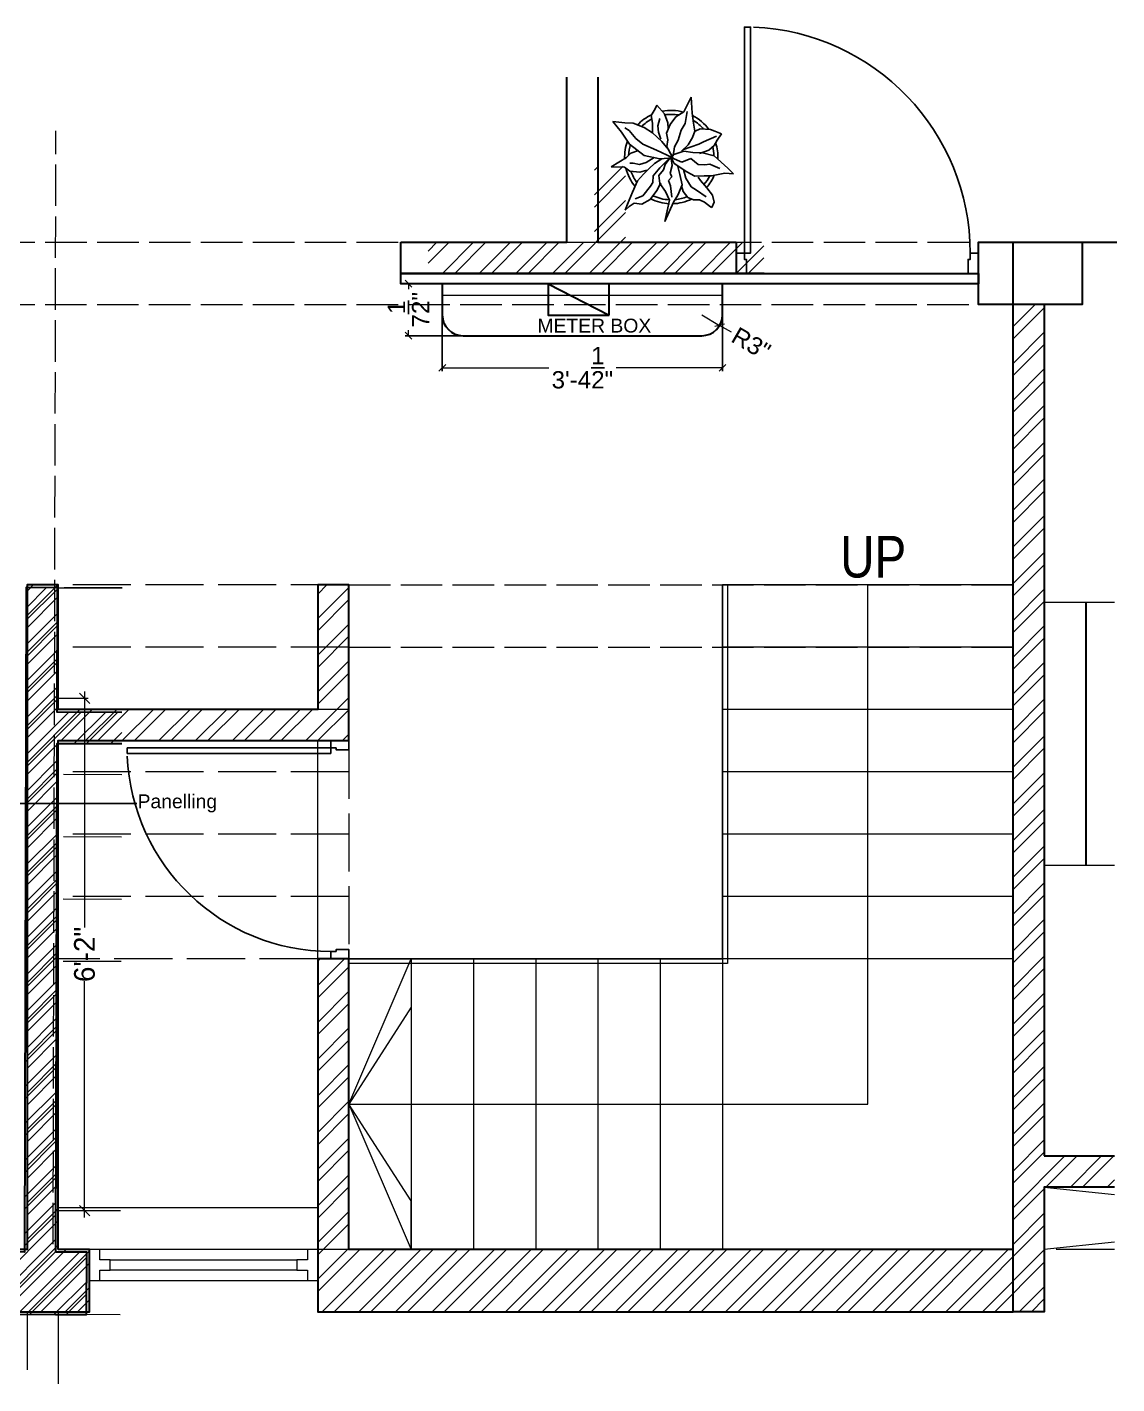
# Model space of a CAD drawing. Header units: millimetres. Extents: x 35877 to 3066687, y -650199 to -40525.
# Drawn here: x 148770.1 to 148927.6, y -179786.8 to -179590.8 of the extents above; entities that cross this region are included whole.
import ezdxf
from ezdxf import colors
from ezdxf.entities.mleader import LeaderData, LeaderLine
from ezdxf.math import Vec2, Vec3

# ---------------------------------------------------------------- set-up
doc = ezdxf.new("R2010")
doc.units = ezdxf.units.MM
doc.header["$MEASUREMENT"] = 0
doc.header["$PDMODE"] = 35
for name, pattern in [('ACAD_ISO02W100', [15, 12, -3]), ('ACAD_ISO04W100', [30, 24, -3, 0, -3]), ('DASHED', [0.75, 0.5, -0.25])]:
    doc.linetypes.add(name, pattern=pattern)
doc.layers.get('Defpoints').update_dxf_attribs({"color": 220})
for name, color, linetype in [('AR DOOR', 40, 'Continuous'), ('AR ELE-5', 134, 'Continuous'), ('AR HATCH-7', 7, 'Continuous'), ('GROUND FLOOR  ( Text )', 251, 'Continuous')]:
    doc.layers.add(name, color=color, linetype=linetype)
for name, color, linetype, lineweight in [('COLUMN', 1, 'Continuous', 30), ('dim05', 1, 'Continuous', 13), ('Electrical', 84, 'Continuous', 30), ('FURNITURE', 32, 'Continuous', 9), ('furniture dimensions', 1, 'DASHED', 0), ('GROUND FLOOR', 7, 'Continuous', 9), ('GROUND FLOOR  ( PLINE )', 251, 'Continuous', 30), ('GROUND FLOOR ( DW_RAIL )', 7, 'Continuous', 9), ('GROUND FLOOR ( STAIR )', 251, 'Continuous', 9), ('Labelling', 1, 'Continuous', 25), ('wall', 7, 'Continuous', 30), ('XX~SLAB ( BEAM )~ ( DIM )', 7, 'Continuous', 9)]:
    doc.layers.add(name, color=color, linetype=linetype, lineweight=lineweight)
doc.layers.add('PDF_INT-ELEC SWITCH BOARD', color=7, linetype='Continuous', true_color=0x00751d)
doc.styles.add('Arial', font='arial.ttf')
doc.styles.add('century g', font='GOTHIC.TTF')
doc.styles.add("Cn_BT_0'-0", font='swissc.ttf')
doc.styles.get("Standard").update_dxf_attribs({"font": 'arial.ttf', "height": 6})
doc.dimstyles.new('Archana', dxfattribs={"dimtxt": 2, "dimasz": 0.75, "dimexe": 0.5, "dimexo": 0.5, "dimgap": 0, "dimtad": 0, "dimzin": 0, "dimdsep": 46, "dimlunit": 4, "dimtxsty": 'century g', "dimblk": 'OBLIQUE', "dimcen": 0, "dimdle": 1, "dimclrd": 256, "dimclre": 256, "dimclrt": 256, "dimadec": 0, "dimazin": 0, "dimtfac": 1, "dimtofl": 0, "dimtmove": 1, "dimatfit": 3, "dimfxl": 1, "dimfxlon": 1, "dimtolj": 1, "dimtzin": 0, "dimlwd": -1, "dimlwe": -1, "dimarcsym": 0})
doc.dimstyles.new('ISO-25', dxfattribs={"dimtxt": 2.5, "dimasz": 1, "dimexe": 0.5, "dimexo": 1, "dimtad": 0, "dimdec": 1, "dimlunit": 4, "dimtxsty": 'Standard', "dimblk": 'OBLIQUE', "dimcen": 2.5, "dimclrd": 1, "dimclre": 1, "dimclrt": 5, "dimadec": 0, "dimazin": 0, "dimtfac": 1, "dimtdec": 1, "dimtmove": 0, "dimatfit": 3, "dimfxl": 1, "dimlwd": -1, "dimarcsym": 0})

# ---------------------------------------------------------------- blocks, each defined once
blk = doc.blocks.new('ARPLS010')
at = {"linetype": 'ByBlock'}
for p, q in [((0.121, 0.605), (-0.013, 0.459)), ((0.179, 0.666), (0.121, 0.605)), ((0.174, 0.573), (0.179, 0.666)), ((-0.278, 0.467), (-0.295, 0.42)), ((-0.248, 0.54), (-0.278, 0.467)), ((-0.182, 0.493), (-0.248, 0.54)), ((-0.222, 0.484), (-0.164, 0.347)), ((-0.125, 0.459), (-0.182, 0.493)), ((-0.072, 0.404), (-0.125, 0.459)), ((-0.013, 0.459), (-0.044, 0.336)), ((0.077, 0.412), (0.091, 0.447)), ((0.091, 0.447), (0.125, 0.522)), ((0.2, 0.432), (0.174, 0.573)), ((0.409, 0.44), (0.33, 0.38)), ((0.484, 0.459), (0.409, 0.44)), ((0.542, 0.434), (0.484, 0.459)), ((-0.295, 0.42), (-0.302, 0.309)), ((-0.302, 0.309), (-0.276, 0.258)), ((-0.164, 0.347), (-0.139, 0.295)), ((-0.139, 0.295), (-0.08, 0.131)), ((-0.038, 0.302), (-0.072, 0.404)), ((-0.044, 0.336), (-0.049, 0.232)), ((0.082, 0.358), (0.077, 0.412)), ((0.08, 0.288), (0.082, 0.358)), ((0.203, 0.352), (0.2, 0.432)), ((0.204, 0.254), (0.203, 0.352)), ((0.252, 0.313), (0.216, 0.287)), ((0.33, 0.38), (0.252, 0.313)), ((0.425, 0.373), (0.356, 0.269)), ((0.459, 0.303), (0.485, 0.354)), ((0.459, 0.236), (0.459, 0.303)), ((0.485, 0.354), (0.533, 0.42)), ((0.533, 0.42), (0.542, 0.434)), ((-0.469, 0.226), (-0.643, 0.216)), ((-0.643, 0.216), (-0.485, 0.134)), ((-0.359, 0.148), (-0.49, 0.172)), ((-0.362, 0.24), (-0.469, 0.226)), ((-0.278, 0.254), (-0.362, 0.24)), ((-0.287, 0.106), (-0.359, 0.148)), ((-0.21, 0.227), (-0.278, 0.254)), ((-0.132, 0.18), (-0.21, 0.227)), ((-0.063, 0.111), (-0.132, 0.18)), ((-0.049, 0.232), (-0.065, 0.135)), ((0.015, 0.209), (0.08, 0.288)), ((0.056, 0.114), (0.015, 0.209)), ((0.068, 0.032), (0.16, 0.165)), ((0.227, 0.157), (0.132, 0.131)), ((0.16, 0.165), (0.204, 0.254)), ((0.318, 0.213), (0.227, 0.157)), ((0.356, 0.269), (0.318, 0.213)), ((0.368, 0.128), (0.432, 0.176)), ((0.432, 0.176), (0.459, 0.236)), ((-0.485, 0.134), (-0.433, 0.051)), ((-0.433, 0.051), (-0.349, -0.011)), ((-0.18, 0.073), (-0.287, 0.106)), ((-0.111, 0.036), (-0.18, 0.073)), ((-0.013, 0.022), (-0.111, 0.036)), ((-0.084, -0.034), (0.007, 0.018)), ((0.003, 0.011), (-0.076, -0.16)), ((-0.065, 0.135), (-0.024, 0.018)), ((-0.024, 0.018), (0.009, 0.005)), ((0.006, -0.002), (0.068, 0.032)), ((0.007, 0.018), (0.02, -0.121)), ((0.009, 0.005), (0.056, 0.114)), ((0.017, -0.002), (0.091, 0.009)), ((0.088, 0.065), (0.187, 0.091)), ((0.091, 0.009), (0.173, -0.011)), ((0.173, -0.011), (0.212, 0.004)), ((0.187, 0.091), (0.297, 0.116)), ((0.212, 0.004), (0.252, -0.03)), ((0.297, 0.116), (0.408, 0.071)), ((0.309, 0.109), (0.368, 0.128)), ((0.309, -0.01), (0.43, 0.006)), ((0.408, 0.071), (0.482, 0.024)), ((0.482, 0.024), (0.689, -0.072)), ((-0.464, -0.073), (-0.558, -0.152)), ((-0.366, -0.036), (-0.464, -0.073)), ((-0.336, -0.142), (-0.413, -0.121)), ((-0.306, -0.033), (-0.366, -0.036)), ((-0.349, -0.011), (-0.256, -0.05)), ((-0.269, -0.135), (-0.336, -0.142)), ((-0.193, -0.113), (-0.269, -0.135)), ((-0.259, -0.2), (-0.168, -0.1)), ((-0.256, -0.05), (-0.185, -0.038)), ((-0.185, -0.038), (-0.114, -0.046)), ((-0.168, -0.1), (-0.084, -0.034)), ((-0.114, -0.046), (-0.093, -0.036)), ((0.02, -0.121), (-0.017, -0.291)), ((0.01, -0.014), (0.017, -0.002)), ((0.078, -0.064), (0.01, -0.014)), ((0.016, -0.023), (0.116, -0.122)), ((0.07, -0.179), (0.018, -0.1)), ((0.138, -0.083), (0.078, -0.064)), ((0.116, -0.122), (0.201, -0.195)), ((0.197, -0.135), (0.138, -0.083)), ((0.283, -0.123), (0.197, -0.135)), ((0.252, -0.03), (0.309, -0.01)), ((0.277, -0.114), (0.357, -0.156)), ((0.37, -0.064), (0.283, -0.123)), ((0.462, -0.021), (0.37, -0.064)), ((0.689, -0.072), (0.462, -0.021)), ((-0.558, -0.152), (-0.517, -0.172)), ((-0.517, -0.172), (-0.447, -0.216)), ((-0.447, -0.216), (-0.363, -0.202)), ((-0.363, -0.202), (-0.263, -0.2)), ((-0.363, -0.408), (-0.318, -0.29)), ((-0.318, -0.29), (-0.259, -0.2)), ((-0.076, -0.16), (-0.138, -0.304)), ((0.059, -0.27), (0.005, -0.185)), ((0.08, -0.342), (0.059, -0.27)), ((0.121, -0.239), (0.07, -0.179)), ((0.184, -0.299), (0.121, -0.239)), ((0.141, -0.261), (0.16, -0.336)), ((0.201, -0.195), (0.272, -0.198)), ((0.272, -0.198), (0.311, -0.225)), ((0.311, -0.225), (0.415, -0.304)), ((0.357, -0.156), (0.455, -0.226)), ((0.455, -0.226), (0.503, -0.317)), ((-0.368, -0.496), (-0.363, -0.408)), ((-0.199, -0.38), (-0.287, -0.45)), ((-0.138, -0.304), (-0.199, -0.38)), ((-0.017, -0.291), (-0.141, -0.446)), ((-0.042, -0.432), (-0.071, -0.352)), ((0.002, -0.48), (-0.042, -0.432)), ((0.064, -0.446), (0.066, -0.407)), ((0.066, -0.407), (0.08, -0.342)), ((0.16, -0.336), (0.15, -0.445)), ((0.252, -0.362), (0.184, -0.299)), ((0.376, -0.416), (0.252, -0.362)), ((0.502, -0.472), (0.376, -0.416)), ((0.415, -0.304), (0.447, -0.388)), ((0.503, -0.317), (0.494, -0.398)), ((0.494, -0.398), (0.528, -0.452)), ((-0.382, -0.625), (-0.368, -0.496)), ((-0.269, -0.533), (-0.382, -0.625)), ((-0.287, -0.45), (-0.314, -0.498)), ((-0.141, -0.446), (-0.269, -0.533)), ((0.104, -0.646), (0.002, -0.48)), ((0.106, -0.5), (0.104, -0.646)), ((0.15, -0.445), (0.106, -0.5)), ((0.567, -0.494), (0.502, -0.472)), ((0.528, -0.452), (0.567, -0.494))]:
    blk.add_line(p, q, dxfattribs=at)
for radius, start, end in [(0.5, 87.2367, 107.9154), (0.458, 91.6596, 104.0784), (0.5, 49.0791, 67.0324), (0.5, 126.2799, 152.7042), (0.458, 130.7647, 148.9789), (0.458, 49.8461, 63.9764), (0.458, 5.0517, 21.9108), (0.5, 1.3782, 25.7565), (0.5, 164.9216, 191.0302), (0.458, 169.9629, 188.6517), (0.458, 334.5625, 357.1532), (0.5, 333.6991, 357.5577), (0.5, 205.1623, 226.3204), (0.458, 207.232, 224.0819), (0.5, 283.5324, 308.8712), (0.458, 289.266, 306.1107), (0.5, 249.553, 272.4234), (0.458, 252.8522, 267.711)]:
    blk.add_arc((0, 0), radius, start, end, dxfattribs=at)
blk = doc.blocks.new('*U478')
at = {"transparency": 33554687}
for points in [[(0, 0), (0, 1088.1), (30, 1088.1), (30, 0)], [(-40, 0), (0, 0), (0, -30), (10, -30), (10, -100), (-40, -100)], [(1128.1, 0), (1088.1, 0), (1088.1, -30), (1078.1, -30), (1078.1, -100), (1128.1, -100)]]:
    blk.add_lwpolyline(points, close=True, dxfattribs=at)
at = {"layer": 'AR ELE-5', "linetype": 'ByBlock', "ltscale": 15, "transparency": 33554687}
blk.add_arc((-1.6, -0.7), 1089.7, 0.03474, 87.62699, dxfattribs=at)
blk = doc.blocks.new('_Oblique')
at = {"layer": 'wall', "color": 0, "lineweight": -2}
blk.add_line((-0.5, -0.5), (0.5, 0.5), dxfattribs=at)
blk = doc.blocks.new('*D459')
at = {"layer": 'Defpoints', "color": 0, "lineweight": 0, "transparency": 16777216}
for p in [(148830.1, -179631.4), (148870.6, -179631.4), (148870.6, -179640.01)]:
    blk.add_point(p, dxfattribs=at)
at = {"layer": 'dim05', "color": 1, "linetype": 'Continuous', "lineweight": -2, "transparency": 16777216}
for p, q in [((148830.1, -179632.4), (148830.1, -179640.51)), ((148870.6, -179632.4), (148870.6, -179640.51))]:
    blk.add_line(p, q, dxfattribs=at)
at = {"layer": 'dim05', "color": 1, "linetype": 'Continuous', "transparency": 16777216}
for p, q in [((148830.1, -179640.01), (148845.49, -179640.01)), ((148870.6, -179640.01), (148855.21, -179640.01))]:
    blk.add_line(p, q, dxfattribs=at)
at = {"layer": 'dim05', "color": 1, "transparency": 16777216, "rotation": 180}
blk.add_blockref('_Oblique', (148830.1, -179640.01), dxfattribs=at)
at = {"layer": 'dim05', "color": 1, "transparency": 16777216}
blk.add_blockref('_Oblique', (148870.6, -179640.01), dxfattribs=at)
at = {"layer": 'dim05', "color": 5, "lineweight": 25, "transparency": 16777216, "insert": (148850.35, -179640.01), "char_height": 2.5, "attachment_point": 5, "style": 'Arial'}
blk.add_mtext('3\'-4{\\H1x;\\S1/2;}"', dxfattribs=at)
blk = doc.blocks.new('*D460')
at = {"layer": 'Defpoints', "color": 0, "lineweight": 0, "transparency": 16777216}
for p in [(148825.22, -179627.87), (148835.51, -179627.87), (148835.51, -179635.37)]:
    blk.add_point(p, dxfattribs=at)
at = {"layer": 'dim05', "color": 1, "linetype": 'Continuous', "lineweight": -2, "transparency": 16777216}
for p, q in [((148834.51, -179627.87), (148824.72, -179627.87)), ((148834.51, -179635.37), (148824.72, -179635.37))]:
    blk.add_line(p, q, dxfattribs=at)
at = {"layer": 'dim05', "color": 1, "linetype": 'Continuous', "transparency": 16777216}
for p, q in [((148825.22, -179627.87), (148825.22, -179628.66)), ((148825.22, -179635.37), (148825.22, -179634.59))]:
    blk.add_line(p, q, dxfattribs=at)
at = {"layer": 'dim05', "color": 1, "transparency": 16777216}
for p, rotation in [((148825.22, -179627.87), 90), ((148825.22, -179635.37), 270)]:
    blk.add_blockref('_Oblique', p, dxfattribs=dict(at, rotation=rotation))
at = {"layer": 'dim05', "color": 5, "lineweight": 25, "transparency": 16777216, "insert": (148825.22, -179631.62), "char_height": 2.5, "attachment_point": 5, "rotation": 90, "style": 'Arial'}
blk.add_mtext('7{\\H1x;\\S1/2;}"', dxfattribs=at)
blk = doc.blocks.new('*D461')
at = {"layer": 'Defpoints', "color": 0, "lineweight": 0, "transparency": 16777216}
for p in [(148867.6, -179632.37), (148870.19, -179633.88)]:
    blk.add_point(p, dxfattribs=at)
at = {"layer": 'dim05', "color": 1, "linetype": 'Continuous', "transparency": 16777216}
for p in [(148867.6, -179632.37), (148871.92, -179634.88)]:
    blk.add_line(p, (148870.19, -179633.88), dxfattribs=at)
at = {"layer": 'dim05', "color": 1, "transparency": 16777216, "rotation": 149.9124549091345}
blk.add_blockref('_Oblique', (148870.19, -179633.88), dxfattribs=at)
at = {"layer": 'dim05', "color": 5, "lineweight": 25, "transparency": 16777216, "insert": (148874.74, -179636.51), "char_height": 2.5, "attachment_point": 5, "rotation": 329.9125, "style": 'Arial'}
blk.add_mtext('R3"', dxfattribs=at)
blk = doc.blocks.new('*U18')
for points in [[(0, 0), (0, 1120), (-30, 1120), (-30, 0)], [(40, 0), (0, 0), (0, -30), (-10, -30), (-10, -100), (40, -100)], [(-1160, 0), (-1120, 0), (-1120, -30), (-1110, -30), (-1110, -100), (-1160, -100)]]:
    blk.add_lwpolyline(points, close=True)
at = {"layer": 'AR ELE-5', "linetype": 'ByBlock', "ltscale": 15}
blk.add_arc((1.6, -0.7), 1121.6, 92.37301, 179.96526, dxfattribs=at)
blk = doc.blocks.new('*D487')
at = {"layer": 'Defpoints', "color": 0, "linetype": 'Continuous', "lineweight": 0, "transparency": 16777216}
for p in [(148769.74, -179687.75, 0.05), (148769.74, -179761.76, 0.05), (148778.4, -179761.76)]:
    blk.add_point(p, dxfattribs=at)
at = {"layer": 'furniture dimensions', "color": 5, "linetype": 'Continuous', "transparency": 16777216}
for p, q in [((148778.4, -179686.75), (148778.4, -179720.88)), ((148778.4, -179762.76), (148778.4, -179728.63)), ((148774.4, -179761.76), (148778.9, -179761.76))]:
    blk.add_line(p, q, dxfattribs=at)
at = {"layer": 'furniture dimensions', "color": 5, "linetype": 'ByBlock', "transparency": 16777216}
blk.add_line((148774.4, -179687.75), (148778.9, -179687.75), dxfattribs=at)
at = {"layer": 'furniture dimensions', "color": 5, "linetype": 'Continuous', "transparency": 16777216, "xscale": 1.5, "yscale": 1.5, "zscale": 1.5}
for p, rotation in [((148778.4, -179687.75), 90), ((148778.4, -179761.76), 270)]:
    blk.add_blockref('_Oblique', p, dxfattribs=dict(at, rotation=rotation))
at = {"layer": 'furniture dimensions', "linetype": 'Continuous', "lineweight": 0, "transparency": 16777216, "insert": (148778.4, -179724.75), "char_height": 3, "attachment_point": 5, "rotation": 90, "style": 'century g'}
blk.add_mtext('\\A1;6\'-2"', dxfattribs=at)

msp = doc.modelspace()

# ---------------------------------------------------------------- hatches: boundary and pattern name
at = {"layer": 'AR HATCH-7', "lineweight": 0, "true_color": 0x939598, "transparency": 33554687}
h = msp.add_hatch(dxfattribs=at)
h.set_pattern_fill('ANSI32', color=252, scale=10)
h.set_pattern_definition([(45, (947.8856, 802.8237), (-2.65165043, 2.65165043), []), (45, (949.6534, 802.8237), (-2.65165043, 2.65165043), [])])
h.paths.add_polyline_path([(148912.599, -179767.374), (148816.599, -179767.374), (148812.099, -179767.374), (148812.099, -179771.874), (148812.099, -179776.374), (148912.599, -179776.374)])
h.paths.add_polyline_path([(148816.599, -179725.374), (148813.974, -179725.374), (148812.099, -179725.374), (148812.099, -179767.374), (148816.599, -179767.374)], flags=17)
h.paths.add_polyline_path([(148917.099, -179630.874), (148912.599, -179630.874), (148912.599, -179776.374), (148917.099, -179776.374), (148917.099, -179758.374), (148927.241, -179758.374), (148927.241, -179753.874), (148917.099, -179753.874)])
h.paths.add_polyline_path([(148876.56, -179623.441), (148876.56, -179621.874), (148828.06, -179621.874), (148828.06, -179626.374), (148874.599, -179626.374), (148876.56, -179626.378)])
h.paths.add_polyline_path([(148856.599, -179610.885), (148852.099, -179610.885), (148852.099, -179621.874), (148856.599, -179621.874)])
h.paths.add_polyline_path([(148770.099, -179671.374), (148770.099, -179687.374), (148770.099, -179767.374), (148765.099, -179767.374), (148751.876, -179767.374), (148751.876, -179776.374), (148774.599, -179776.374), (148779.099, -179776.374), (148779.099, -179767.374), (148774.599, -179767.374), (148774.599, -179693.874), (148816.599, -179693.874), (148816.599, -179689.374), (148774.599, -179689.374), (148774.599, -179671.374)])
h.paths.add_polyline_path([(148816.599, -179680.374), (148812.099, -179680.374), (148812.099, -179689.374), (148816.599, -179689.374)], flags=17)
h.paths.add_polyline_path([(148816.599, -179671.374), (148812.099, -179671.374), (148812.099, -179680.374), (148816.599, -179680.374)], flags=17)
h = msp.add_hatch(dxfattribs=at)
h.set_pattern_fill('ANSI32', color=252, scale=10)
h.set_pattern_definition([(45, (758.1536, 1298.44), (-2.65165043, 2.65165043), []), (45, (759.9213, 1298.44), (-2.65165043, 2.65165043), [])])
h.paths.add_polyline_path([(148694.728, -179767.568), (148667.728, -179767.498), (148667.705, -179776.498), (148694.704, -179776.568)])
h.paths.add_polyline_path([(148778.727, -179767.785), (148774.227, -179767.773), (148774.417, -179694.273), (148783.783, -179694.297), (148783.795, -179689.797), (148774.429, -179689.773), (148774.475, -179671.773), (148769.975, -179671.762), (148769.934, -179687.762), (148769.727, -179767.761), (148764.727, -179767.748), (148755.23, -179767.724), (148745.73, -179767.722), (148745.73, -179767.699), (148742.728, -179767.692), (148742.716, -179772.192), (148742.704, -179776.692), (148774.204, -179776.773), (148778.704, -179776.785)])

# ---------------------------------------------------------------- linework, layer by layer
at = {"layer": 'COLUMN', "transparency": 33554687}
msp.add_lwpolyline([(148922.599, -179621.874), (148922.599, -179630.874), (148907.599, -179630.874), (148907.599, -179621.874)], close=True, dxfattribs=at)
at = {"layer": 'FURNITURE', "lineweight": 30, "transparency": 33554687}
for p, q in [((148830.099, -179627.874), (148830.099, -179632.374)), ((148870.599, -179632.374), (148870.599, -179627.874)), ((148833.099, -179635.374), (148867.599, -179635.374))]:
    msp.add_line(p, q, dxfattribs=at)
msp.add_lwpolyline([(148824.099, -179626.374), (148907.599, -179626.374), (148907.599, -179627.874), (148824.099, -179627.874)], close=True, dxfattribs=at)
at = {"layer": 'FURNITURE', "lineweight": 5, "transparency": 33554687}
msp.add_lwpolyline([(148830.099, -179627.874), (148870.599, -179627.874), (148870.599, -179629.587), (148830.099, -179629.587)], close=True, dxfattribs=at)
at = {"layer": 'FURNITURE', "lineweight": 30, "transparency": 33554687}
for centre, start, end in [((148833.099, -179632.374), 180, 270), ((148867.599, -179632.374), 270, 0)]:
    msp.add_arc(centre, 3, start, end, dxfattribs=at)
at = {"layer": 'GROUND FLOOR', "transparency": 33554687}
for p, q in [((148848.099, -179598.037), (148848.099, -179621.874)), ((148852.599, -179598.037), (148852.599, -179621.874)), ((148848.099, -179621.874), (148824.099, -179621.874)), ((148824.099, -179626.374), (148824.099, -179621.874)), ((148848.099, -179621.874), (148824.099, -179621.874)), ((148824.099, -179626.374), (148824.099, -179621.874)), ((148852.599, -179621.874), (148870.599, -179621.874)), ((148852.599, -179621.874), (148870.599, -179621.874)), ((148912.599, -179621.874), (148912.599, -179776.374)), ((148870.599, -179626.374), (148824.099, -179626.374)), ((148917.099, -179630.874), (148917.099, -179753.874)), ((148812.099, -179689.374), (148812.099, -179671.374)), ((148816.599, -179693.874), (148816.599, -179671.374)), ((148917.099, -179673.874), (148927.241, -179673.874)), ((148812.099, -179776.374), (148812.099, -179693.874)), ((148917.099, -179711.874), (148927.241, -179711.874)), ((148816.599, -179767.374), (148816.599, -179725.374)), ((148917.099, -179758.374), (148917.099, -179776.374)), ((148912.599, -179767.374), (148779.099, -179767.374)), ((148783.57, -179776.797), (148610.705, -179776.351)), ((148774.599, -179776.374), (148774.599, -179786.792))]:
    msp.add_line(p, q, dxfattribs=at)
at = {"layer": 'GROUND FLOOR', "color": 5, "transparency": 33554687}
for p, q in [((148783.783, -179694.297), (148774.417, -179694.273)), ((148816.599, -179693.874), (148774.599, -179693.874))]:
    msp.add_line(p, q, dxfattribs=at)
at = {"layer": 'GROUND FLOOR', "color": 1, "linetype": 'ACAD_ISO04W100', "transparency": 33554687}
for p, q in [((148917.099, -179758.374), (148927.241, -179759.442)), ((148927.241, -179766.307), (148917.099, -179767.374))]:
    msp.add_line(p, q, dxfattribs=at)
at = {"layer": 'GROUND FLOOR', "linetype": 'ACAD_ISO02W100', "ltscale": 0.7, "transparency": 33554687}
msp.add_line((148927.241, -179767.374), (148917.099, -179767.374), dxfattribs=at)
at = {"layer": 'GROUND FLOOR', "transparency": 33554687}
msp.add_lwpolyline([(148870.599, -179671.374), (148870.599, -179725.374), (148816.599, -179725.374)], dxfattribs=at)
at = {"layer": 'GROUND FLOOR', "color": 1, "linetype": 'ACAD_ISO02W100', "ltscale": 0.7, "transparency": 33554687}
msp.add_lwpolyline([(148770.099, -179776.374), (148770.099, -179786.792)], dxfattribs=at)
at = {"layer": 'GROUND FLOOR  ( PLINE )', "transparency": 33554687}
for p, q in [((148848.099, -179621.874), (148848.099, -179598.037)), ((148852.599, -179598.037), (148852.599, -179621.874)), ((148824.099, -179626.374), (148824.099, -179621.874)), ((148824.099, -179621.874), (148848.099, -179621.874)), ((148824.099, -179626.374), (148824.099, -179621.874)), ((148824.099, -179621.874), (148848.099, -179621.874)), ((148852.599, -179621.874), (148872.56, -179621.874)), ((148852.599, -179621.874), (148872.56, -179621.874)), ((148872.56, -179621.874), (148872.56, -179626.441)), ((148876.599, -179626.374), (148824.099, -179626.374)), ((148872.56, -179626.441), (148824.099, -179626.374))]:
    msp.add_line(p, q, dxfattribs=at)
at = {"layer": 'GROUND FLOOR  ( PLINE )', "lineweight": 0, "transparency": 33554687}
for p, q in [((148783.609, -179761.797), (148774.243, -179761.773)), ((148812.099, -179761.374), (148774.599, -179761.374))]:
    msp.add_line(p, q, dxfattribs=at)
at = {"layer": 'GROUND FLOOR  ( PLINE )', "transparency": 33554687}
for points in [[(148927.241, -179758.374), (148917.099, -179758.374), (148917.099, -179776.374), (148912.599, -179776.374), (148912.599, -179621.874), (148927.599, -179621.874)], [(148917.099, -179630.874), (148917.099, -179753.874)], [(148783.795, -179689.797), (148774.429, -179689.773), (148774.475, -179671.773), (148769.975, -179671.762), (148769.727, -179767.761), (148742.728, -179767.692), (148742.704, -179776.692), (148774.204, -179776.773)], [(148774.599, -179767.374), (148774.599, -179693.874), (148816.599, -179693.874), (148816.599, -179671.374), (148812.099, -179671.374), (148812.099, -179689.374), (148774.599, -179689.374), (148774.599, -179671.374), (148770.099, -179671.374), (148770.099, -179767.374), (148751.876, -179767.374)], [(148923.099, -179673.874), (148923.099, -179711.874)], [(148774.227, -179767.773), (148774.417, -179694.273), (148783.783, -179694.297)], [(148917.099, -179753.874), (148927.241, -179753.874)], [(148774.204, -179776.773), (148774.204, -179776.773), (148778.704, -179776.785), (148778.727, -179767.785), (148774.227, -179767.773)], [(148774.599, -179776.374), (148774.599, -179776.374), (148779.099, -179776.374), (148779.099, -179767.374), (148774.599, -179767.374)], [(148751.876, -179776.374), (148774.599, -179776.374)]]:
    msp.add_lwpolyline(points, dxfattribs=at)
msp.add_lwpolyline([(148912.599, -179767.374), (148816.599, -179767.374), (148816.599, -179725.374), (148812.099, -179725.374), (148812.099, -179776.374), (148912.599, -179776.374)], close=True, dxfattribs=at)
at = {"layer": 'GROUND FLOOR ( DW_RAIL )', "transparency": 33554687}
msp.add_lwpolyline([(148812.099, -179767.374), (148810.599, -179767.374), (148810.599, -179768.874), (148809.099, -179768.874), (148809.099, -179770.374), (148782.099, -179770.374), (148782.099, -179768.874), (148780.599, -179768.874), (148780.599, -179767.374), (148779.099, -179767.374), (148779.099, -179771.874), (148780.599, -179771.874), (148780.599, -179770.374), (148782.099, -179770.374), (148782.099, -179768.874), (148809.099, -179768.874), (148809.099, -179770.374), (148810.599, -179770.374), (148810.599, -179771.874), (148812.099, -179771.874), (148812.099, -179767.374), (148779.099, -179767.374), (148779.099, -179771.874), (148812.099, -179771.874)], close=True, dxfattribs=at)
at = {"layer": 'GROUND FLOOR ( STAIR )', "color": 5, "linetype": 'ACAD_ISO02W100', "ltscale": 0.7, "transparency": 33554687}
for p, q in [((148783.841, -179671.797), (148774.475, -179671.773)), ((148816.599, -179671.374), (148774.599, -179671.374)), ((148816.599, -179680.374), (148774.599, -179680.374)), ((148816.599, -179689.374), (148774.599, -179689.374)), ((148783.795, -179689.797), (148774.429, -179689.773)), ((148816.599, -179693.874), (148816.599, -179725.374)), ((148783.771, -179698.797), (148774.406, -179698.773)), ((148816.599, -179698.374), (148774.599, -179698.374)), ((148783.748, -179707.797), (148774.382, -179707.773)), ((148816.599, -179707.374), (148774.599, -179707.374)), ((148783.725, -179716.797), (148774.359, -179716.773)), ((148816.599, -179716.374), (148774.599, -179716.374)), ((148783.702, -179725.797), (148774.336, -179725.773)), ((148812.099, -179725.374), (148774.599, -179725.374))]:
    msp.add_line(p, q, dxfattribs=at)
at = {"layer": 'GROUND FLOOR ( STAIR )', "transparency": 33554687}
for p, q in [((148912.599, -179671.374), (148870.599, -179671.374)), ((148870.599, -179671.374), (148870.599, -179767.374)), ((148912.599, -179680.374), (148870.599, -179680.374)), ((148912.599, -179689.374), (148870.599, -179689.374)), ((148912.599, -179698.374), (148870.599, -179698.374)), ((148912.599, -179707.374), (148870.599, -179707.374)), ((148912.599, -179716.374), (148870.599, -179716.374)), ((148912.599, -179725.374), (148816.599, -179725.374)), ((148825.599, -179725.374), (148825.599, -179767.374)), ((148834.599, -179725.374), (148834.599, -179767.374)), ((148843.599, -179725.374), (148843.599, -179767.374)), ((148852.599, -179725.374), (148852.599, -179767.374)), ((148861.599, -179725.374), (148861.599, -179767.374))]:
    msp.add_line(p, q, dxfattribs=at)
msp.add_lwpolyline([(148816.599, -179746.374), (148825.599, -179725.374), (148825.599, -179732.374), (148816.599, -179746.374), (148825.599, -179767.374), (148825.599, -179760.374), (148816.599, -179746.374), (148891.599, -179746.374), (148891.599, -179671.374)], dxfattribs=at)
msp.add_lwpolyline([(148816.599, -179725.374), (148870.599, -179725.374), (148870.599, -179671.374), (148871.299, -179671.374), (148871.299, -179726.074), (148816.599, -179726.074)], close=True, dxfattribs=at)
at = {"layer": 'Labelling', "color": 251, "linetype": 'ACAD_ISO02W100', "lineweight": 0, "ltscale": 0.5, "true_color": 0x636466, "transparency": 33554687}
for p, q in [((148773.853, -179766.634), (148774.268, -179605.76)), ((148765.226, -179621.874), (148912.599, -179621.874)), ((148765.203, -179630.874), (148912.599, -179630.874)), ((148816.599, -179671.374), (148912.599, -179671.374)), ((148816.599, -179680.374), (148912.599, -179680.374))]:
    msp.add_line(p, q, dxfattribs=at)
at = {"layer": 'PDF_INT-ELEC SWITCH BOARD', "color": 40, "lineweight": 30, "true_color": 0xffc61a, "transparency": 33554687}
msp.add_line((148845.408, -179627.874), (148854.223, -179632.422), dxfattribs=at)
msp.add_lwpolyline([(148854.223, -179632.422), (148854.223, -179627.874), (148845.408, -179627.874), (148845.408, -179632.422)], close=True, dxfattribs=at)
at = {"layer": 'XX~SLAB ( BEAM )~ ( DIM )', "transparency": 33554687}
msp.add_line((148774.475, -179671.773), (148783.841, -179671.797), dxfattribs=at)

# ---------------------------------------------------------------- block references
at = {"transparency": 33554687, "xscale": 13.47973786482115, "yscale": 13.47973786482115, "zscale": 13.47973786482115, "rotation": 270.106449045987}
msp.add_blockref('ARPLS010', (148863.196, -179609.571), dxfattribs=at)
at = {"layer": 'AR DOOR', "linetype": 'ByBlock', "lineweight": -2, "transparency": 33554687, "extrusion": (0, 0, -1), "xscale": -0.02999999999997555, "yscale": 0.02999999999997555, "zscale": -0.02999999999997555}
msp.add_blockref('*U478', (-148873.76, -179623.441), dxfattribs=at)
at = {"layer": 'AR DOOR', "linetype": 'ByBlock', "lineweight": -2, "transparency": 33554687, "extrusion": (0, 0, -1), "xscale": -0.02624999999989069, "yscale": 0.02624999999989069, "zscale": -0.02624999999989069, "rotation": 270}
msp.add_blockref('*U18', (-148813.974, -179694.924), dxfattribs=at)

# ---------------------------------------------------------------- texts
at = {"layer": 'Electrical', "color": 5, "transparency": 33554687}
msp.add_text('METER BOX ', height=2, dxfattribs=at).set_placement((148843.848, -179634.915))
at = {"layer": 'GROUND FLOOR  ( Text )', "transparency": 33554687, "insert": (148892.387, -179667.349), "char_height": 6, "attachment_point": 5, "style": "Cn_BT_0'-0"}
msp.add_mtext('UP', dxfattribs=at)

# ---------------------------------------------------------------- dimensions: what is measured, and where the dimension line sits
at = {"layer": 'dim05', "color": 27, "lineweight": 25, "true_color": 0x7d5120, "transparency": 33554687}
dim = msp.add_linear_dim(base=(148825.219, -179627.874), p1=(148835.514, -179635.374), p2=(148835.514, -179627.874), angle=90, dimstyle='ISO-25', override={"dimtxsty": 'Arial'}, dxfattribs=at)
dim.commit()
dim.dimension.update_dxf_attribs({"geometry": '*D460', "text_midpoint": (148825.219, -179631.624)})
dim = msp.add_linear_dim(base=(148870.599, -179640.015), p1=(148830.099, -179631.401), p2=(148870.599, -179631.401), dimstyle='ISO-25', override={"dimtxsty": 'Arial'}, dxfattribs=at)
dim.commit()
dim.dimension.update_dxf_attribs({"geometry": '*D459', "text_midpoint": (148850.349, -179640.015)})
dim = msp.add_radius_dim(center=(148867.599, -179632.374), mpoint=(148870.194, -179633.878), dimstyle='ISO-25', override={"dimtxsty": 'Arial'}, dxfattribs=at)
dim.commit()
dim.dimension.update_dxf_attribs({"geometry": '*D461', "text_midpoint": (148874.744, -179636.514)})
at = {"layer": 'furniture dimensions', "color": 5, "linetype": 'Continuous', "lineweight": 0, "transparency": 33554687}
dim = msp.add_linear_dim(base=(148778.399, -179761.761, -0.05), p1=(148769.743, -179687.749), p2=(148769.743, -179761.761), angle=90, dimstyle='Archana', override={"dimtxt": 3, "dimasz": 1.5, "dimdec": 0, "dimclrd": 5, "dimclre": 5, "dimfxl": 4}, dxfattribs=at)
dim.commit()
dim.dimension.update_dxf_attribs({"geometry": '*D487', "text_midpoint": (148778.399, -179724.755, -0.05)})

# ---------------------------------------------------------------- leaders
at = {"layer": 'dim05', "color": 1, "lineweight": 0, "transparency": 33554687}
ml = msp.add_multileader_mtext('Standard', dxfattribs=at)
ml.set_content('Panelling', color=1)
ml.set_leader_properties(color=5)
ml.build(insert=Vec2(0, 0))
ml.multileader.update_dxf_attribs({"text_right_attachment_type": 6, "dogleg_length": 0.36, "arrow_head_size": 2})
ctx = ml.context
ctx.base_point, ctx.char_height, ctx.arrow_head_size, ctx.landing_gap_size, ctx.plane_origin = Vec3(148785.973, -179702.932, -0.05), 2, 2, 0.09, Vec3(148788.629, -179702.932, -0.05)
ctx.right_attachment = 6
notes = []
notes.append((ctx, [(0, (1, 1, 0), (148785.613, -179702.932, -0.05), (1, 0), 0.36, [(0, [(148765.051, -179702.932, -0.05)], 0, [])])]))
ctx.mtext.insert, ctx.mtext.width, ctx.mtext.flow_direction = Vec3(148786.063, -179701.638, -0.05), 14.68213, 5
for ctx, leaders in notes:
    for number, flags, end, landing, length, lines in leaders:
        leader = LeaderData()
        leader.index, (leader.has_last_leader_line, leader.has_dogleg_vector, leader.attachment_direction) = number, flags
        leader.last_leader_point, leader.dogleg_vector, leader.dogleg_length = Vec3(end), Vec3(landing), length
        for number, points, colour, breaks in lines:
            line = LeaderLine()
            line.index, line.vertices, line.color, line.breaks = number, Vec3.list(points), colors.encode_raw_color(colour), breaks
            leader.lines.append(line)
        ctx.leaders.append(leader)

doc.saveas('drawing.dxf')
